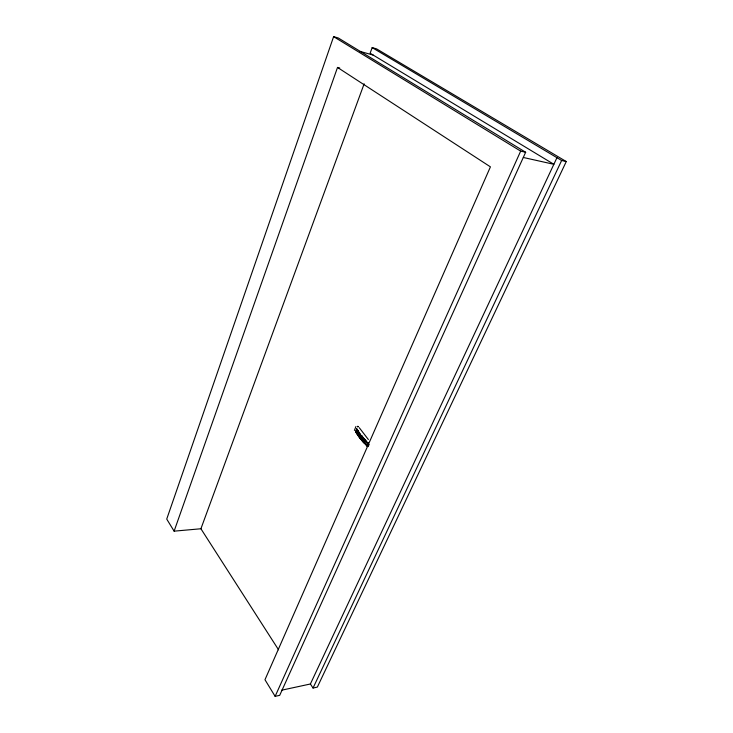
<?xml version="1.0" encoding="UTF-8"?>
<svg xmlns="http://www.w3.org/2000/svg" width="733" height="733" viewBox="0 0 733 733"><rect width="100%" height="100%" fill="white"/><g stroke="black" fill="none" stroke-linecap="round" stroke-linejoin="round"><path stroke-width="1.1" d="M361.561 435.594C362.89 437.381 361.158 434.513 361.14 436.566L361.708 437.262L361.14 436.566M366.564 445.646C368.442 446.993 365.758 445.508 366.986 444.684L367.471 445.902M367.462 443.593C369.34 444.94 366.656 443.438 367.893 442.622L368.406 443.786M174.115 531.159L337.519 67.436L490.423 166.858L264.97 679.729L275.132 696.35L279.704 695.351L525.653 152.262L338.279 37.979L333.616 36.65L166.73 519.083L174.115 531.159L200.915 528.759L278.54 649.777M556.952 157.696L310.398 683.99L313.037 688.04L317.352 687.096L566.27 161.553L376.56 48.864L372.172 47.618L370.128 53.225L553.864 164.302L523.344 157.485M365.19 444.235C367.004 445.591 364.402 444.079 365.602 443.273L366.06 444.491M200.915 528.759L364.145 83.819M366.088 442.182C367.893 443.538 365.3 442.008 366.509 441.211L366.995 442.375M363.87 442.824C365.62 444.189 363.101 442.64 364.283 441.862L364.713 443.08M364.759 440.771C366.509 442.136 363.999 440.579 365.19 439.809L365.639 440.964M358.107 426.569L357.878 427.11M355.487 431.774L355.89 430.821L355.881 432.424L355.89 430.821M355.881 432.424L356.146 431.911M356.705 432.131L356.733 433.762L356.293 433.093L356.705 432.131L356.925 433.313M356.733 433.762L356.998 433.249M357.191 434.449L357.594 433.487L358.089 434.22L357.658 435.136L357.594 433.487M358.556 434.871L358.657 436.52L358.153 435.823L358.556 434.871L358.84 436.071M358.657 436.52L358.904 435.988M359.17 437.216L359.711 437.913L359.17 437.216L359.582 436.254L359.903 437.464M359.408 437.18L359.582 436.254M359.711 437.913L359.958 437.381M360.26 438.609L360.819 439.305L360.26 438.609L360.673 437.647L361.012 438.856M360.499 438.572L360.673 437.647M360.819 439.305L361.067 438.774M363.229 442.118L362.606 441.413L363.018 440.451L363.632 441.184L363.229 442.118L362.606 441.413M357.851 434.687L358.089 434.22M361.396 440.011L361.992 440.716L361.396 440.011L361.818 439.049L362.184 440.258M361.644 439.974L361.818 439.049M361.992 440.716L362.23 440.176M362.853 441.376L363.018 440.451M355.945 426.459L354.406 430.427M356.357 429.74L356.769 428.778L356.751 430.39L356.769 428.778M363.495 439.36C365.181 440.735 362.753 439.149 363.916 438.398L364.347 439.553M364.118 442.787L364.283 441.862M364.521 443.529L364.75 442.989M365.437 444.198L365.602 443.273M357.896 431.141L357.603 431.728L357.173 431.05L357.585 430.097L358.043 430.812L357.585 430.097M357.731 431.535L357.713 430.308M357.603 431.728L358.025 430.766M358.061 432.406L358.483 431.444L358.968 432.177L358.538 433.093L358.483 431.444M359.445 432.818L359.536 434.477L359.033 433.78L359.445 432.818L359.756 433.963M365.868 444.94L366.088 444.4M366.812 445.609L366.986 444.684M367.27 446.351L367.691 445.389M359.536 434.477L359.821 433.881M360.059 435.164L360.59 435.86L360.059 435.164L360.471 434.211L360.81 435.347M360.297 435.136L360.471 434.211M360.59 435.86L360.865 435.274M361.387 436.529L361.699 435.805M361.708 437.262L361.983 436.666M362.285 437.958L362.881 438.664L362.285 437.958L362.707 436.996L363.11 438.151M362.533 437.931L362.707 436.996M362.881 438.664L363.156 438.059M363.742 439.333L363.916 438.398M364.118 440.066L364.383 439.461M365.007 440.735L365.19 439.809M365.419 441.477L365.84 440.515L365.327 440.011M366.335 442.136L366.509 441.211M366.766 442.888L367.022 442.274M368.195 446.608L368.415 446.095M367.709 443.547L367.893 442.622M368.177 444.299L368.424 443.685M369.13 444.491L369.148 444.958M275.132 696.35L520.668 151.126L525.653 152.262M313.037 688.04L561.643 160.49L566.27 161.553M357.658 435.136L357.42 434.422M358.538 433.093L358.3 432.378M356.751 430.39L356.586 429.721M281.564 690.211L310.398 683.99M357.521 426.304L358.162 426.414M337.519 67.436L339.727 68.013M360.04 51.411L373.17 55.067M372.172 47.618L561.643 160.49M333.616 36.65L520.668 151.126M368.36 439.534L359.252 427.687M359.72 436.465L360.123 436.987M355.716 431.755L356.009 432.241"/></g></svg>
